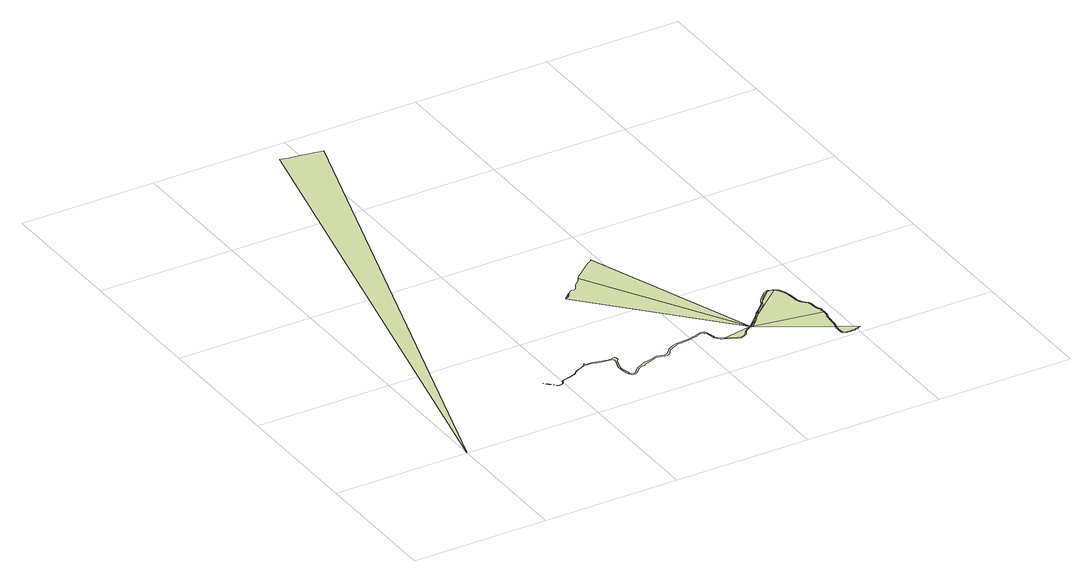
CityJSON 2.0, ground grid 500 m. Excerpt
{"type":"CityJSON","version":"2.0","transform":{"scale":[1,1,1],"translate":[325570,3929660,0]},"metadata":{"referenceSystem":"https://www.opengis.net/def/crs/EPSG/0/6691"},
"CityObjects":{
"landuse1":{"type":"LandUse","attributes":{"class":"203","LandUseDetailAttribute.orgLandUse":"10400","LandUseDetailAttribute.prefecture":"14","LandUseDetailAttribute.city":"14150","LandUseDetailAttribute.note":"都道府県","LandUseDetailAttribute.surveyYear":2015},"geometry":[{"type":"MultiSurface","lod":"1","boundaries":[[[0,1,2,3,4,5,6,7,8]]]}]},
"landuse2":{"type":"LandUse","attributes":{"class":"215","LandUseDetailAttribute.orgLandUse":"30308","LandUseDetailAttribute.prefecture":"14","LandUseDetailAttribute.city":"14150","LandUseDetailAttribute.note":"都道府県","LandUseDetailAttribute.surveyYear":2015},"geometry":[{"type":"MultiSurface","lod":"1","boundaries":[[[9,10,11,12,13,14,15,16,17,18,19,20,21,22,23,24,25,26,27,28,29,30,31,32,33,34,35,36,37,38,39,40,41,42,43,44,45,46,47,48,49,50,51,52,53,54,55,56,57,58,59,60,61,62,63,64,65,66,67,68,69,70,71,72,73,74,75,76,77,78,79,80,81,82,83,84,85,86,87,88,89,90,91,92,93,94,95,96,97,98,99,100,101,102,103,104,105,106,107,108,109,110,111,112,113,114,115,116,117,118,119,120,121,122,123,124,125,126,127,128,129,130,131,132,133,134,135,136,137,138,139,140,141,142,143,144,145,146,147,148,149,150,151,152,153,154,155,156,157,158,159,160,161,162,163,164,165,166,167,168,169,170,171,172,173,174,175,176,177,178,179,180,181,182,183,184,185,186,187,188,189,190,191,192,193,194,195,196,197,198,199,200,201,202,203,204,205,206,207,208,209,210,211,212,213,214,215,216,217,218,219,220,221,222,223,224,225,226,227,228,229,230,231,232,233,234,235,236,237,238,239,240,241,242,243]]]}]},
"landuse3":{"type":"LandUse","attributes":{"class":"203","LandUseDetailAttribute.orgLandUse":"10400","LandUseDetailAttribute.prefecture":"14","LandUseDetailAttribute.city":"14150","LandUseDetailAttribute.note":"都道府県","LandUseDetailAttribute.surveyYear":2015},"geometry":[{"type":"MultiSurface","lod":"1","boundaries":[[[244,245,246,247,248,249,250,251,252,253,254,255,256,257,258,259,260,261,262,263,264,265,266,267,268,269,270,271,272,273,274,275,276,277,278]]]}]},
"landuse4":{"type":"LandUse","attributes":{"class":"203","LandUseDetailAttribute.orgLandUse":"10400","LandUseDetailAttribute.prefecture":"14","LandUseDetailAttribute.city":"14150","LandUseDetailAttribute.note":"都道府県","LandUseDetailAttribute.surveyYear":2015},"geometry":[{"type":"MultiSurface","lod":"1","boundaries":[[[279,280,281,282,283,284,244,278]]]}]},
"landuse5":{"type":"LandUse","attributes":{"class":"203","LandUseDetailAttribute.orgLandUse":"10400","LandUseDetailAttribute.prefecture":"14","LandUseDetailAttribute.city":"14150","LandUseDetailAttribute.note":"都道府県","LandUseDetailAttribute.surveyYear":2015},"geometry":[{"type":"MultiSurface","lod":"1","boundaries":[[[285,286,287,288,289,290,291,292,293,294,295,296,297,298,299,300,301,302,303,304,305,306,307,308,243]]]}]},
"landuse6":{"type":"LandUse","attributes":{"class":"215","LandUseDetailAttribute.orgLandUse":"30308","LandUseDetailAttribute.prefecture":"14","LandUseDetailAttribute.city":"14150","LandUseDetailAttribute.note":"都道府県","LandUseDetailAttribute.surveyYear":2015},"geometry":[{"type":"MultiSurface","lod":"1","boundaries":[[[309,308,307,306,305,304,303,302,301,300,299,298,297,296,295,294,293,292,291,290,289,288,287,286,285,243,242,310,311,312,313,314,315,316,317,318,319,320,321,322,323,324,325,326,327,328,329,330,331,332,333,334,335,336]]]}]},
"landuse7":{"type":"LandUse","attributes":{"class":"215","LandUseDetailAttribute.orgLandUse":"30308","LandUseDetailAttribute.prefecture":"14","LandUseDetailAttribute.city":"14150","LandUseDetailAttribute.note":"都道府県","LandUseDetailAttribute.surveyYear":2015},"geometry":[{"type":"MultiSurface","lod":"1","boundaries":[[[277,337,308,309]]]}]},
"landuse8":{"type":"LandUse","attributes":{"class":"215","LandUseDetailAttribute.orgLandUse":"30308","LandUseDetailAttribute.prefecture":"14","LandUseDetailAttribute.city":"14150","LandUseDetailAttribute.note":"都道府県","LandUseDetailAttribute.surveyYear":2015},"geometry":[{"type":"MultiSurface","lod":"1","boundaries":[[[278,277,309]]]}]},
"landuse9":{"type":"LandUse","attributes":{"class":"215","LandUseDetailAttribute.orgLandUse":"30308","LandUseDetailAttribute.prefecture":"14","LandUseDetailAttribute.city":"14150","LandUseDetailAttribute.note":"都道府県","LandUseDetailAttribute.surveyYear":2015}},
"landuse10":{"type":"LandUse","attributes":{"class":"215","LandUseDetailAttribute.orgLandUse":"30308","LandUseDetailAttribute.prefecture":"14","LandUseDetailAttribute.city":"14150","LandUseDetailAttribute.note":"都道府県","LandUseDetailAttribute.surveyYear":2015},"geometry":[{"type":"MultiSurface","lod":"1","boundaries":[[[338,278,309]]]}]},
"landuse11":{"type":"LandUse","attributes":{"class":"215","LandUseDetailAttribute.orgLandUse":"30308","LandUseDetailAttribute.prefecture":"14","LandUseDetailAttribute.city":"14150","LandUseDetailAttribute.note":"都道府県","LandUseDetailAttribute.surveyYear":2015}},
"landuse12":{"type":"LandUse","attributes":{"class":"215","LandUseDetailAttribute.orgLandUse":"30308","LandUseDetailAttribute.prefecture":"14","LandUseDetailAttribute.city":"14150","LandUseDetailAttribute.note":"都道府県","LandUseDetailAttribute.surveyYear":2015}},
"landuse13":{"type":"LandUse","attributes":{"class":"215","LandUseDetailAttribute.orgLandUse":"30308","LandUseDetailAttribute.prefecture":"14","LandUseDetailAttribute.city":"14150","LandUseDetailAttribute.note":"都道府県","LandUseDetailAttribute.surveyYear":2015},"geometry":[{"type":"MultiSurface","lod":"1","boundaries":[[[309,336,339]]]}]},
"landuse14":{"type":"LandUse","attributes":{"class":"215","LandUseDetailAttribute.orgLandUse":"30308","LandUseDetailAttribute.prefecture":"14","LandUseDetailAttribute.city":"14150","LandUseDetailAttribute.note":"都道府県","LandUseDetailAttribute.surveyYear":2015},"geometry":[{"type":"MultiSurface","lod":"1","boundaries":[[[340,338,309]]]}]},
"landuse15":{"type":"LandUse","attributes":{"class":"215","LandUseDetailAttribute.orgLandUse":"30308","LandUseDetailAttribute.prefecture":"14","LandUseDetailAttribute.city":"14150","LandUseDetailAttribute.note":"都道府県","LandUseDetailAttribute.surveyYear":2015}},
"landuse16":{"type":"LandUse","attributes":{"class":"215","LandUseDetailAttribute.orgLandUse":"30308","LandUseDetailAttribute.prefecture":"14","LandUseDetailAttribute.city":"14150","LandUseDetailAttribute.note":"都道府県","LandUseDetailAttribute.surveyYear":2015},"geometry":[{"type":"MultiSurface","lod":"1","boundaries":[[[341,340,309]]]}]},
"landuse17":{"type":"LandUse","attributes":{"class":"203","LandUseDetailAttribute.orgLandUse":"10400","LandUseDetailAttribute.prefecture":"14","LandUseDetailAttribute.city":"14150","LandUseDetailAttribute.note":"都道府県","LandUseDetailAttribute.surveyYear":2015},"geometry":[{"type":"MultiSurface","lod":"1","boundaries":[[[342,343,344,345,346,347,348,341]]]}]},
"landuse18":{"type":"LandUse","attributes":{"class":"215","LandUseDetailAttribute.orgLandUse":"30308","LandUseDetailAttribute.prefecture":"14","LandUseDetailAttribute.city":"14150","LandUseDetailAttribute.note":"都道府県","LandUseDetailAttribute.surveyYear":2015},"geometry":[{"type":"MultiSurface","lod":"1","boundaries":[[[349,350,351,352,353,354,355,356,357,358,348,347,346,345,344,343,342,341,309,339]]]}]},
"landuse19":{"type":"LandUse","attributes":{"class":"203","LandUseDetailAttribute.orgLandUse":"10400","LandUseDetailAttribute.prefecture":"14","LandUseDetailAttribute.city":"14150","LandUseDetailAttribute.note":"都道府県","LandUseDetailAttribute.surveyYear":2015},"geometry":[{"type":"MultiSurface","lod":"1","boundaries":[[[359,360,361,362,363,364,340,341,348]]]}]},
"landuse20":{"type":"LandUse","attributes":{"class":"215","LandUseDetailAttribute.orgLandUse":"30308","LandUseDetailAttribute.prefecture":"14","LandUseDetailAttribute.city":"14150","LandUseDetailAttribute.note":"都道府県","LandUseDetailAttribute.surveyYear":2015},"geometry":[{"type":"MultiSurface","lod":"1","boundaries":[[[365,366,367,368,369,370,371,364]]]}]},
"landuse21":{"type":"LandUse","attributes":{"class":"215","LandUseDetailAttribute.orgLandUse":"30308","LandUseDetailAttribute.prefecture":"14","LandUseDetailAttribute.city":"14150","LandUseDetailAttribute.note":"都道府県","LandUseDetailAttribute.surveyYear":2015},"geometry":[{"type":"MultiSurface","lod":"1","boundaries":[[[372,373,374,375,376,377,378,379,380,381,382,383,384,385,386,387,388,389,390,391,392,393,394,395,396,397,398,399,365,364,363,362,361,360,359,348,358]]]}]},
"landuse22":{"type":"LandUse","attributes":{"class":"203","LandUseDetailAttribute.orgLandUse":"10400","LandUseDetailAttribute.prefecture":"14","LandUseDetailAttribute.city":"14150","LandUseDetailAttribute.note":"都道府県","LandUseDetailAttribute.surveyYear":2015},"geometry":[{"type":"MultiSurface","lod":"1","boundaries":[[[339,336,400,401,402,403,404,405,406,407,408,409,410,411,412,413,414,415,416,417,418]]]}]},
"landuse23":{"type":"LandUse","attributes":{"class":"203","LandUseDetailAttribute.orgLandUse":"10400","LandUseDetailAttribute.prefecture":"14","LandUseDetailAttribute.city":"14150","LandUseDetailAttribute.note":"都道府県","LandUseDetailAttribute.surveyYear":2015},"geometry":[{"type":"MultiSurface","lod":"1","boundaries":[[[399,398,397,396,395,394,393,392,391,365]]]}]},
"landuse24":{"type":"LandUse","attributes":{"class":"203","LandUseDetailAttribute.orgLandUse":"10400","LandUseDetailAttribute.prefecture":"14","LandUseDetailAttribute.city":"14150","LandUseDetailAttribute.note":"都道府県","LandUseDetailAttribute.surveyYear":2015},"geometry":[{"type":"MultiSurface","lod":"1","boundaries":[[[419,420,421,422,423,424,425,426,427,428,429,430,431,432,433,434,435,436,437,438,439,440,441,442,443,444,445,446,447,448,449,450,451,452,453,454,358,357,356,355,354,353,352,351,350,349,339,418]]]}]},
"landuse25":{"type":"LandUse","attributes":{"class":"203","LandUseDetailAttribute.orgLandUse":"10400","LandUseDetailAttribute.prefecture":"14","LandUseDetailAttribute.city":"14150","LandUseDetailAttribute.note":"都道府県","LandUseDetailAttribute.surveyYear":2015},"geometry":[{"type":"MultiSurface","lod":"1","boundaries":[[[455,456,457,458,459,460,390,389,388,387,386,385,384,383,382,381,380,379,378,377,376,375,374,373,372,358,454]]]}]},
"landuse26":{"type":"LandUse","attributes":{"class":"215","LandUseDetailAttribute.orgLandUse":"30308","LandUseDetailAttribute.prefecture":"14","LandUseDetailAttribute.city":"14150","LandUseDetailAttribute.note":"都道府県","LandUseDetailAttribute.surveyYear":2015},"geometry":[{"type":"MultiSurface","lod":"1","boundaries":[[[461,462,463,464,465,466,467,468,469,470,471,472,473,474,475,391,390,476,477,478,479,480,481,482,483,484,485,486,487,460,488]]]}]},
"landuse27":{"type":"LandUse","attributes":{"class":"203","LandUseDetailAttribute.orgLandUse":"10400","LandUseDetailAttribute.prefecture":"14","LandUseDetailAttribute.city":"14150","LandUseDetailAttribute.note":"都道府県","LandUseDetailAttribute.surveyYear":2015},"geometry":[{"type":"MultiSurface","lod":"1","boundaries":[[[460,487,486,485,484,483,482,481,480,479,478,477,476,390]]]}]},
"landuse28":{"type":"LandUse","attributes":{"class":"215","LandUseDetailAttribute.orgLandUse":"30308","LandUseDetailAttribute.prefecture":"14","LandUseDetailAttribute.city":"14150","LandUseDetailAttribute.note":"都道府県","LandUseDetailAttribute.surveyYear":2015},"geometry":[{"type":"MultiSurface","lod":"1","boundaries":[[[418,417,416,415,414,413,412,411,410,409,408,407,406,405,404,403,402,401,400,489,490,491,492,493,494,495,496,497,498,499,500,501,502,503,504,505,506]]]}]},
"landuse29":{"type":"LandUse","attributes":{"class":"215","LandUseDetailAttribute.orgLandUse":"30308","LandUseDetailAttribute.prefecture":"14","LandUseDetailAttribute.city":"14150","LandUseDetailAttribute.note":"都道府県","LandUseDetailAttribute.surveyYear":2015},"geometry":[{"type":"MultiSurface","lod":"1","boundaries":[[[400,507,508,509,510,511,512,513,514,515,516,517,518,519,520,521,522,523,524,525,526,527,528,529,530,531,532,533,534,535,536,537,538,539,540,541,542,543,544,545,546,547,548,549,550,551,552,553,554,555,556,557,489]]]}]},
"landuse30":{"type":"LandUse","attributes":{"class":"203","LandUseDetailAttribute.orgLandUse":"10400","LandUseDetailAttribute.prefecture":"14","LandUseDetailAttribute.city":"14150","LandUseDetailAttribute.note":"都道府県","LandUseDetailAttribute.surveyYear":2015},"geometry":[{"type":"MultiSurface","lod":"1","boundaries":[[[489,557,556,555,554,553,552,551,550,549,548,547,546,545,544,543,542,541,540,539,538,537,536,535,534,533]]]}]},
"landuse31":{"type":"LandUse","attributes":{"class":"215","LandUseDetailAttribute.orgLandUse":"30308","LandUseDetailAttribute.prefecture":"14","LandUseDetailAttribute.city":"14150","LandUseDetailAttribute.note":"都道府県","LandUseDetailAttribute.surveyYear":2015},"geometry":[{"type":"MultiSurface","lod":"1","boundaries":[[[558,559,560,488,460,459,458,457,456,455,454,561]]]}]},
"landuse32":{"type":"LandUse","attributes":{"class":"215","LandUseDetailAttribute.orgLandUse":"30308","LandUseDetailAttribute.prefecture":"14","LandUseDetailAttribute.city":"14150","LandUseDetailAttribute.note":"都道府県","LandUseDetailAttribute.surveyYear":2015},"geometry":[{"type":"MultiSurface","lod":"1","boundaries":[[[562,563,564,565,566,567,568,569,570,571,572,573,574,575,576,577,578,579,580,581,582,583,584,585,586,587,588,589,590,591,592,593,594,595,596,561,454,453,452,451,450,449,448,447,446,445,444,443,442,441,440,439,438,437,436,435,434,433,432,431,430,429,428,427,426,425,424,423,422,421,420,419,418,506]]]}]}
},
"vertices":[
[584,1890,0],[566,1892,0],[555,1894,0],[516,1901,0],[510,1902,0],[465,1908,0],[432,1915,0],[0,2,0],[1,2,0],
[1099,195,0],[1093,197,0],[1088,200,0],[1085,203,0],[1082,206,0],[1080,208,0],[1079,210,0],[1076,214,0],[1074,218,0],[1073,224,0],[1072,231,0],[1070,238,0],[1068,245,0],[1065,251,0],[1063,256,0],[1060,261,0],[1055,263,0],[1051,264,0],[1046,264,0],[1042,263,0],[1037,261,0],[1033,259,0],[1028,257,0],[1023,255,0],[1018,254,0],[1013,253,0],[1008,252,0],[1001,250,0],[992,248,0],[952,246,0],[947,245,0],[940,243,0],[930,239,0],[908,228,0],[906,226,0],[898,217,0],[888,207,0],[884,205,0],[882,204,0],[880,203,0],[878,203,0],[875,203,0],[863,207,0],[853,209,0],[850,209,0],[847,209,0],[842,208,0],[827,203,0],[823,202,0],[802,197,0],[791,194,0],[760,180,0],[758,178,0],[752,173,0],[746,167,0],[741,160,0],[739,158,0],[736,155,0],[733,154,0],[730,154,0],[728,154,0],[724,155,0],[722,157,0],[720,159,0],[719,161,0],[715,171,0],[710,193,0],[710,206,0],[711,216,0],[716,234,0],[721,247,0],[728,257,0],[730,260,0],[730,264,0],[729,267,0],[728,269,0],[726,272,0],[723,272,0],[720,272,0],[713,270,0],[702,271,0],[660,278,0],[643,282,0],[638,283,0],[635,283,0],[625,283,0],[621,283,0],[620,284,0],[620,285,0],[620,289,0],[619,289,0],[618,285,0],[617,283,0],[611,279,0],[601,274,0],[592,270,0],[583,267,0],[578,264,0],[574,262,0],[570,259,0],[566,255,0],[561,251,0],[558,249,0],[538,243,0],[516,236,0],[507,233,0],[501,229,0],[500,226,0],[499,222,0],[494,217,0],[490,215,0],[485,215,0],[480,214,0],[478,215,0],[474,218,0],[467,225,0],[455,238,0],[449,244,0],[441,251,0],[440,250,0],[448,243,0],[454,237,0],[466,224,0],[473,217,0],[477,214,0],[480,213,0],[485,213,0],[490,214,0],[495,216,0],[500,222,0],[501,225,0],[502,228,0],[508,232,0],[516,235,0],[538,242,0],[558,247,0],[562,249,0],[567,253,0],[571,257,0],[575,261,0],[578,263,0],[584,266,0],[592,269,0],[601,273,0],[612,278,0],[617,280,0],[619,280,0],[624,279,0],[636,280,0],[642,279,0],[659,274,0],[699,268,0],[710,266,0],[713,265,0],[716,263,0],[718,260,0],[718,256,0],[718,252,0],[717,248,0],[712,234,0],[707,216,0],[706,209,0],[706,201,0],[706,193,0],[707,186,0],[710,169,0],[714,158,0],[717,155,0],[719,153,0],[722,151,0],[726,149,0],[730,149,0],[734,149,0],[738,151,0],[742,154,0],[745,157,0],[750,163,0],[756,170,0],[760,174,0],[763,175,0],[779,181,0],[785,179,0],[787,182,0],[793,186,0],[805,190,0],[828,198,0],[843,202,0],[848,203,0],[850,203,0],[852,203,0],[862,199,0],[874,196,0],[878,196,0],[882,196,0],[886,197,0],[889,199,0],[893,202,0],[899,210,0],[909,222,0],[911,224,0],[920,228,0],[928,231,0],[942,238,0],[948,240,0],[954,240,0],[992,244,0],[1002,246,0],[1009,248,0],[1014,249,0],[1019,250,0],[1024,251,0],[1029,253,0],[1035,255,0],[1039,257,0],[1043,259,0],[1047,260,0],[1050,260,0],[1054,260,0],[1057,258,0],[1059,254,0],[1062,249,0],[1064,244,0],[1066,237,0],[1068,230,0],[1069,223,0],[1071,217,0],[1073,212,0],[1076,207,0],[1077,205,0],[1079,203,0],[1082,200,0],[1086,197,0],[1091,194,0],[1093,193,0],[1100,194,0],
[882,766,0],[881,765,0],[875,754,0],[867,745,0],[858,738,0],[853,732,0],[841,712,0],[838,710,0],[835,709,0],[829,710,0],[824,710,0],[822,710,0],[818,708,0],[817,708,0],[813,704,0],[811,701,0],[804,693,0],[803,695,0],[802,696,0],[806,700,0],[782,679,0],[786,679,0],[790,681,0],[795,686,0],[801,695,0],[802,693,0],[803,692,0],[796,682,0],[793,679,0],[793,678,0],[788,676,0],[783,675,0],[782,675,0],[1207,215,0],[1208,215,0],
[977,844,0],[974,841,0],[968,835,0],[961,832,0],[960,832,0],[886,772,0],
[1106,191,0],[1114,188,0],[1120,185,0],[1126,183,0],[1133,179,0],[1138,176,0],[1144,174,0],[1146,173,0],[1148,173,0],[1150,173,0],[1152,173,0],[1156,175,0],[1161,178,0],[1166,180,0],[1168,182,0],[1170,185,0],[1173,189,0],[1177,194,0],[1181,199,0],[1185,202,0],[1189,206,0],[1193,209,0],[1198,211,0],[1199,212,0],
[1209,213,0],[1097,191,0],[1104,188,0],[1112,185,0],[1119,182,0],[1125,179,0],[1131,176,0],[1137,173,0],[1142,170,0],[1145,169,0],[1147,169,0],[1150,169,0],[1153,169,0],[1158,171,0],[1163,174,0],[1168,177,0],[1171,179,0],[1173,182,0],[1177,187,0],[1180,192,0],[1184,196,0],[1187,199,0],[1191,203,0],[1196,205,0],[1200,208,0],[1204,209,0],[1209,211,0],[1211,212,0],
[1203,213,0],
[1209,216,0],
[1213,213,0],
[1212,217,0],
[1213,217,0],
[1216,218,0],[1218,219,0],[1220,221,0],[1227,227,0],[1234,233,0],[1238,238,0],[1240,240,0],
[1214,213,0],[1218,214,0],[1220,216,0],[1223,217,0],[1230,224,0],[1237,231,0],[1241,235,0],[1246,241,0],[1253,250,0],[1257,255,0],
[1243,243,0],[1250,252,0],[1257,261,0],[1261,265,0],[1263,268,0],[1264,270,0],
[1285,291,0],[1284,290,0],[1280,287,0],[1277,284,0],[1273,281,0],[1269,277,0],[1266,272,0],
[1260,258,0],[1264,263,0],[1267,266,0],[1269,270,0],[1272,275,0],[1276,278,0],[1279,281,0],[1283,284,0],[1286,287,0],[1290,289,0],[1295,291,0],[1299,295,0],[1304,299,0],[1308,304,0],[1312,308,0],[1314,312,0],[1316,316,0],[1319,322,0],[1321,327,0],[1313,319,0],[1313,318,0],[1311,314,0],[1308,311,0],[1305,306,0],[1301,302,0],[1297,298,0],[1293,295,0],[1289,293,0],
[1447,72,0],[1447,75,0],[1449,80,0],[1449,82,0],[1450,83,0],[1452,89,0],[1453,94,0],[1452,99,0],[1452,105,0],[1453,112,0],[1453,119,0],[1454,126,0],[1455,133,0],[1456,140,0],[1458,147,0],[1460,152,0],[1461,157,0],[1461,163,0],[1461,170,0],
[1462,177,0],[1461,184,0],[1461,189,0],[1459,194,0],[1457,200,0],[1455,206,0],[1452,213,0],[1452,216,0],[1451,223,0],[1451,230,0],[1450,236,0],[1449,239,0],[1447,245,0],[1443,250,0],[1439,254,0],[1434,258,0],[1431,263,0],[1427,268,0],[1425,274,0],[1425,277,0],[1423,283,0],[1422,292,0],[1421,302,0],[1420,311,0],[1419,319,0],[1418,326,0],[1416,334,0],[1415,340,0],[1413,345,0],[1411,351,0],[1407,357,0],[1404,362,0],[1400,367,0],[1397,369,0],[1394,371,0],[1393,371,0],
[1388,373,0],[1382,376,0],[1377,377,0],[1374,377,0],[1370,376,0],[1369,376,0],
[1373,381,0],[1369,380,0],[1364,378,0],[1359,375,0],[1354,372,0],[1349,368,0],[1344,363,0],[1339,358,0],[1334,353,0],[1331,349,0],[1328,345,0],[1327,343,0],[1322,337,0],[1318,331,0],[1315,324,0],[1322,329,0],[1325,335,0],[1330,341,0],[1332,343,0],[1334,346,0],[1337,350,0],[1342,355,0],[1347,360,0],[1352,365,0],[1356,369,0],[1361,372,0],[1365,374,0],[1374,381,0],
[1450,70,0],[1451,74,0],[1452,79,0],[1453,82,0],[1455,88,0],[1457,94,0],[1456,99,0],[1456,105,0],[1457,112,0],[1457,119,0],[1458,126,0],[1459,133,0],[1460,139,0],[1462,146,0],[1464,151,0],[1465,157,0],[1465,163,0],[1465,170,0],
[1446,68,0],[1445,59,0],[1445,51,0],[1445,44,0],[1445,39,0],[1446,36,0],[1446,33,0],[1447,30,0],[1448,28,0],[1450,26,0],[1453,23,0],[1456,21,0],[1459,20,0],[1462,20,0],[1466,20,0],[1470,20,0],[1475,20,0],[1479,20,0],[1485,20,0],[1492,21,0],[1497,22,0],[1503,23,0],[1505,24,0],[1507,25,0],[1512,28,0],[1517,30,0],[1514,32,0],[1511,31,0],[1505,28,0],[1501,27,0],[1497,25,0],[1491,24,0],[1485,24,0],[1479,24,0],[1474,23,0],[1470,23,0],[1466,23,0],[1462,23,0],[1460,23,0],[1458,24,0],[1455,26,0],[1452,28,0],[1451,30,0],[1450,31,0],[1450,33,0],[1449,36,0],[1449,39,0],[1448,44,0],[1448,51,0],[1449,59,0],[1450,68,0],
[1389,377,0],[1383,379,0],[1378,381,0],[1396,374,0],
[1466,177,0],[1465,184,0],[1465,190,0],[1463,195,0],[1461,201,0],[1459,207,0],[1456,214,0],[1456,217,0],[1455,223,0],[1455,230,0],[1454,237,0],[1453,241,0],[1450,247,0],[1447,251,0],[1446,252,0],[1442,257,0],[1437,261,0],[1434,265,0],[1431,270,0],[1429,275,0],[1429,277,0],[1427,284,0],[1426,293,0],[1425,303,0],[1424,311,0],[1423,319,0],[1421,327,0],[1420,334,0],[1419,340,0],[1417,347,0],[1414,353,0],[1411,359,0],[1407,365,0],[1403,370,0],[1400,372,0]
]}
